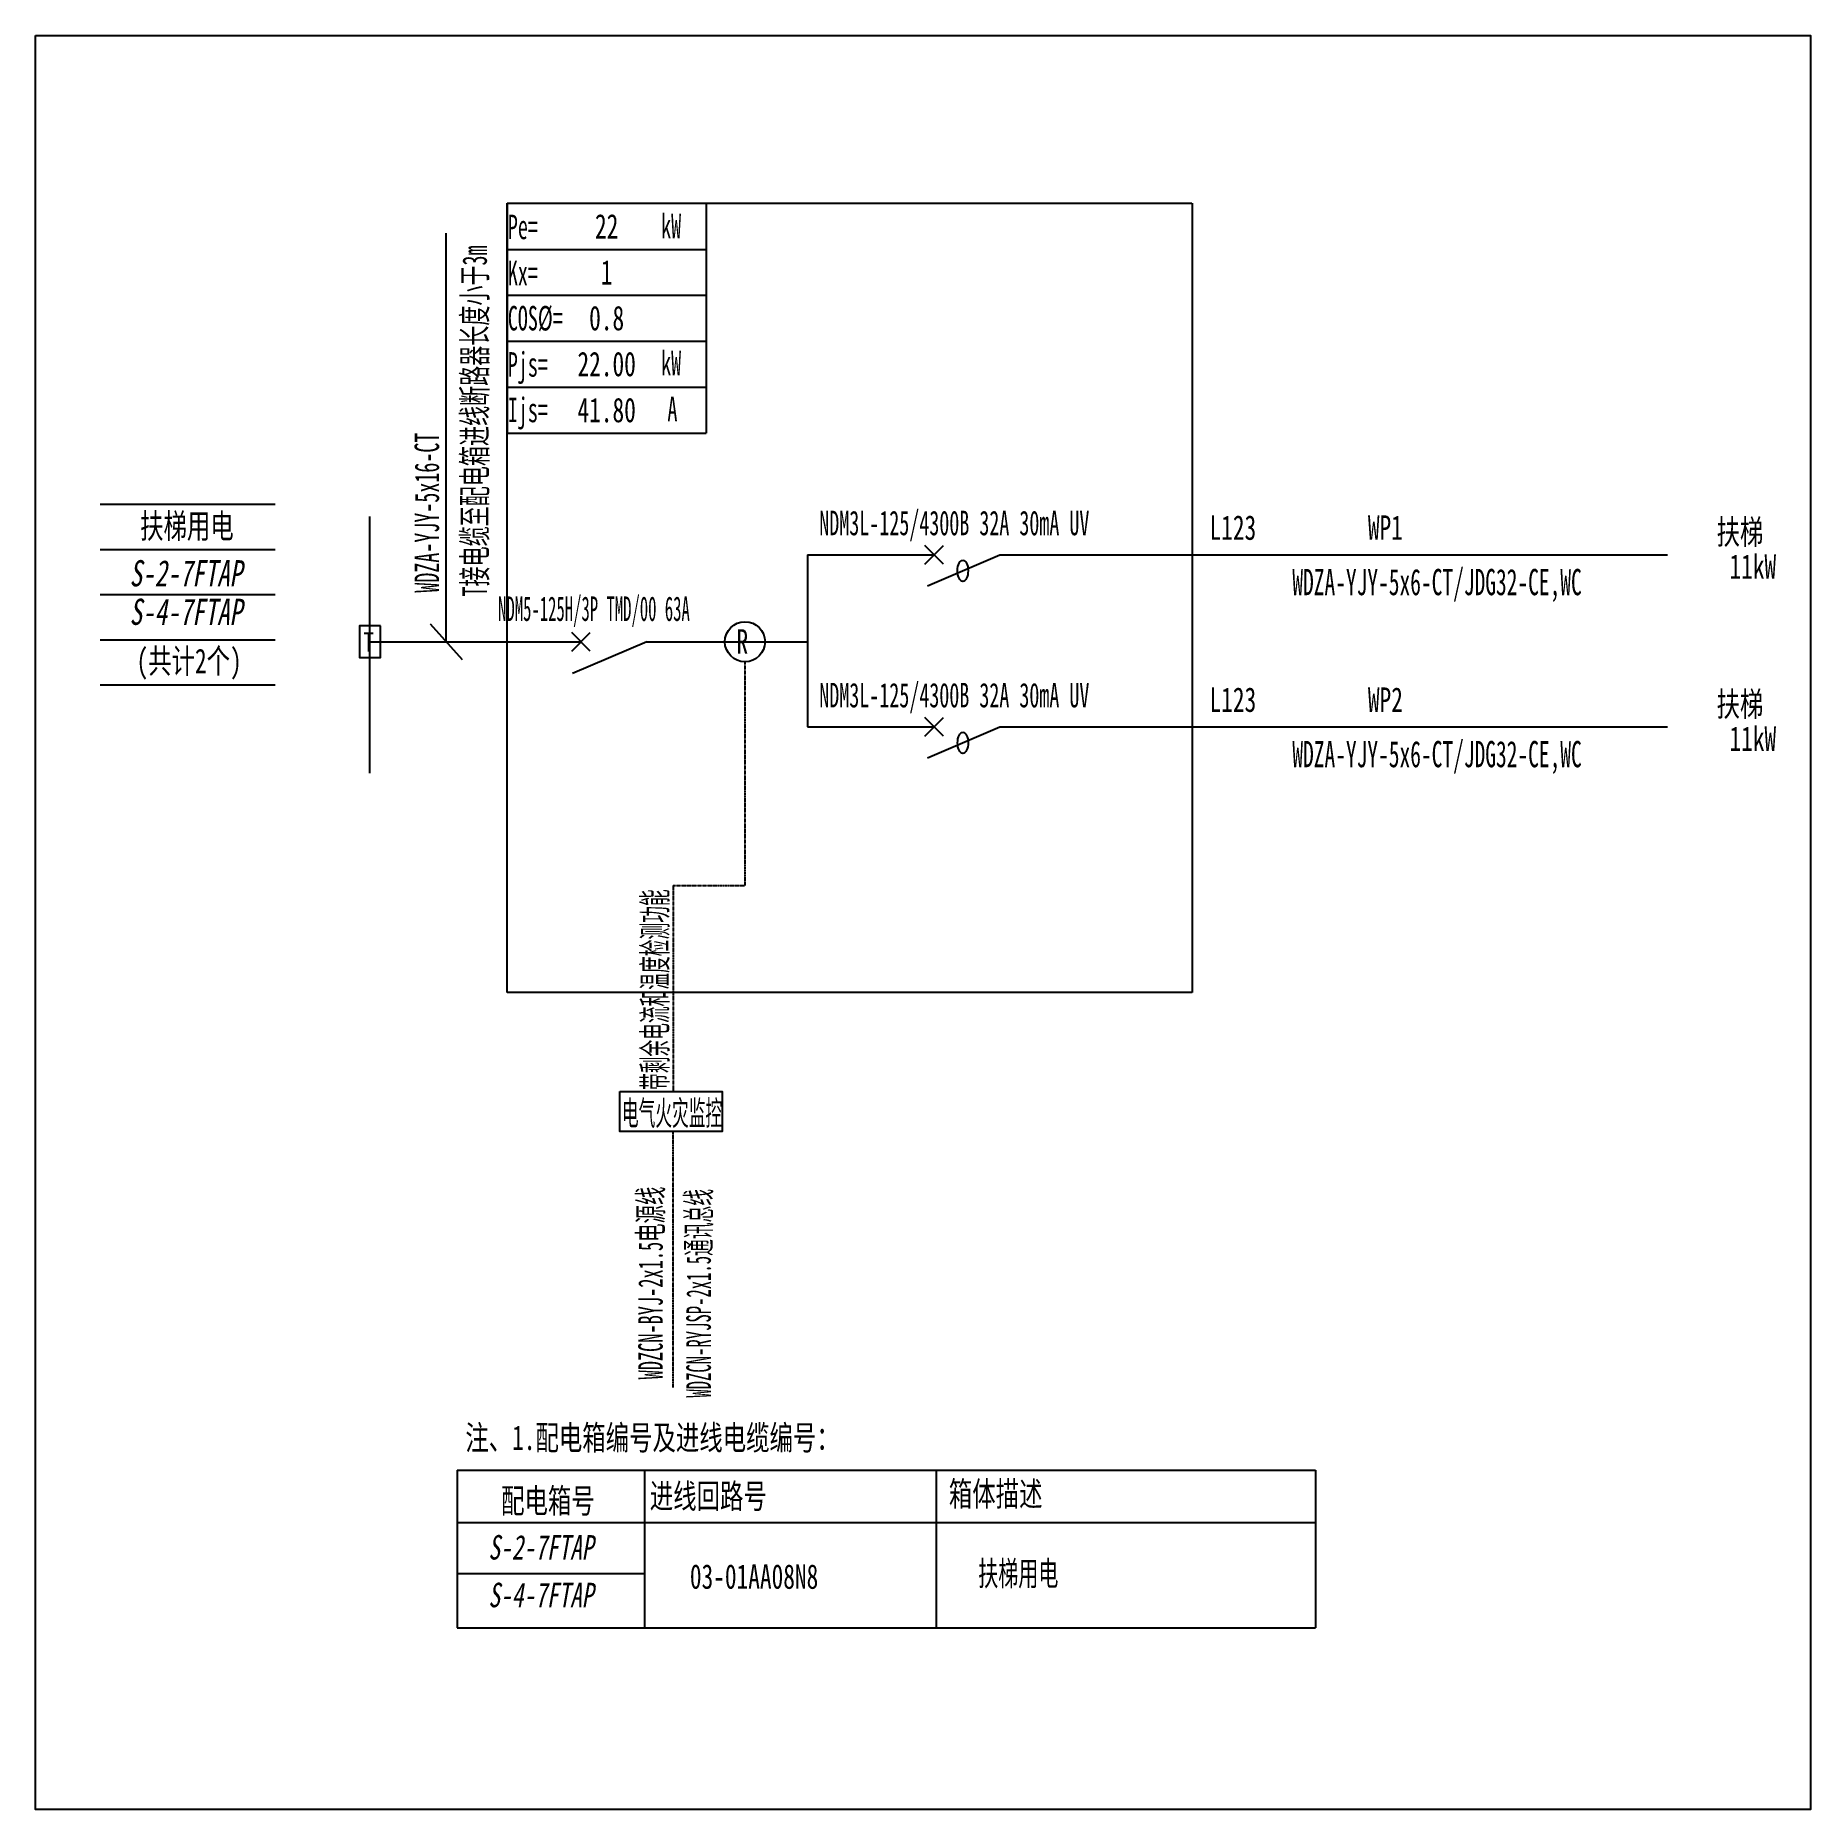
# Model space of a CAD drawing. Extents: x 312958 to 315304, y 303300 to 305644.
import ezdxf
from ezdxf.enums import TextEntityAlignment as Align

# ---------------------------------------------------------------- set-up
doc = ezdxf.new("R2010")
doc.units = 0
doc.header["$MEASUREMENT"] = 0
doc.linetypes.add('DASHDOT', pattern=[1, 0.5, -0.25, 0, -0.25])
doc.linetypes.add('DASHED', pattern=[0.75, 0.5, -0.25])
for name, color, linetype in [('D_E_Eqpm(强电设备)', 100, 'Continuous'), ('D_E_Eqpm（强电设备）', 100, 'Continuous'), ('D_E_Text(强电文字)', 51, 'Continuous'), ('D_E_Text（强电文字）', 51, 'Continuous'), ('D_E_Wire(强电线缆)', 10, 'Continuous'), ('D_E_Wire（强电线缆）', 10, 'Continuous'), ('D_El_Eqpm（弱电设备）', 100, 'Continuous'), ('D_El_Text（弱电文字）', 51, 'Continuous'), ('D_T_TableDim（表格尺寸）', 255, 'Continuous'), ('DQ-漏电火灾', 80, 'Continuous'), ('DQ_Eqpm', 100, 'Continuous'), ('系统图', 220, 'Continuous')]:
    doc.layers.add(name, color=color, linetype=linetype)
doc.styles.add('$1$电气', font='', dxfattribs={"width": 0.7})
doc.styles.add('电气', font='', dxfattribs={"width": 0.7})
doc.styles.add('电气箱', font='simhei.ttf', dxfattribs={"width": 0.8, "oblique": 10})
doc.styles.get('$1$电气').set_extended_font_data('SimSun')
doc.styles.get('电气').set_extended_font_data('SimSun')

# ---------------------------------------------------------------- blocks, each defined once
blk = doc.blocks.new('T接箱')
at = {"layer": 'DQ_Eqpm'}
blk.add_lwpolyline([(313, 172), (73, 172), (73, -188), (313, -188)], close=True, dxfattribs=at)
at = {"layer": 'DQ_Eqpm', "color": 51, "style": '电气', "width": 0.8}
blk.add_text('T', height=220, dxfattribs=at).set_placement((120, -121))

msp = doc.modelspace()

# ---------------------------------------------------------------- linework, layer by layer
at = {"linetype": 'DASHED'}
for p, q in [((313581.8, 304379.8), (313581.8, 305422.7)), ((313581.8, 305422.7), (314487.4, 305422.7)), ((314487.4, 305422.7), (314487.4, 304379.8)), ((314487.4, 304379.8), (313581.8, 304379.8))]:
    msp.add_line(p, q, dxfattribs=at)
for p, q in [((313043.8, 305025), (313275.2, 305025)), ((313043.8, 304965.3), (313275.2, 304965.3)), ((313043.8, 304905.6), (313275.2, 304905.6)), ((313043.8, 304845.9), (313275.2, 304845.9)), ((313043.8, 304786.2), (313275.2, 304786.2))]:
    msp.add_line(p, q)
at = {"layer": 'D_E_Eqpm(强电设备)', "color": 100}
for p, q in [((314134, 304945.8), (314158.6, 304970.4)), ((314158.6, 304945.8), (314134, 304970.4)), ((314134, 304945.8), (314158.6, 304970.4)), ((314158.6, 304945.8), (314134, 304970.4)), ((314137.4, 304917.1), (314233.1, 304958.1)), ((313667.3, 304831), (313691.8, 304855.6)), ((313691.8, 304831), (313667.3, 304855.6)), ((313766.3, 304843.3), (313668.4, 304801.3)), ((314134, 304718.4), (314158.6, 304743)), ((314158.6, 304718.4), (314134, 304743)), ((314134, 304718.4), (314158.6, 304743)), ((314158.6, 304718.4), (314134, 304743)), ((314137.4, 304689.7), (314233.1, 304730.7))]:
    msp.add_line(p, q, dxfattribs=at)
at = {"layer": 'D_E_Eqpm（强电设备）'}
for centre in [(314184.1, 304937.1), (314184.2, 304709.7)]:
    msp.add_ellipse(centre, major_axis=(0, 14), ratio=0.500475, dxfattribs=at)
at = {"layer": 'D_E_Text（强电文字）'}
for p, q in [((313581.8, 305422.7), (313845, 305422.7)), ((313581.8, 305422.7), (313581.8, 305118.9)), ((313845, 305422.7), (313845, 305118.9)), ((313501.3, 304843.3), (313501.3, 305383.2)), ((313581.8, 305361.9), (313845, 305361.9)), ((313581.8, 305301.2), (313845, 305301.2)), ((313581.8, 305240.4), (313845, 305240.4)), ((313581.8, 305179.7), (313845, 305179.7)), ((313581.8, 305118.9), (313845, 305118.9)), ((313043.8, 304965.3), (313275.2, 304965.3)), ((313480.1, 304866.8), (313522.5, 304819.8))]:
    msp.add_line(p, q, dxfattribs=at)
at = {"layer": 'D_E_Wire(强电线缆)', "color": 10}
for p, q in [((313979, 304958.1), (314146.3, 304958.1)), ((313979, 304958.1), (314146.3, 304958.1)), ((314233.1, 304958.1), (315115.3, 304958.1)), ((313979, 304730.7), (314146.3, 304730.7)), ((313979, 304730.7), (314146.3, 304730.7)), ((314233.1, 304730.7), (315115.3, 304730.7))]:
    msp.add_line(p, q, dxfattribs=at)
at = {"layer": 'D_E_Wire（强电线缆）'}
for p, q in [((313400.5, 304669.7), (313400.5, 305008.8)), ((313979, 304958.1), (313979, 304730.7)), ((313400.5, 304843.3), (313679.5, 304843.3)), ((313766.3, 304843.3), (313979, 304843.3))]:
    msp.add_line(p, q, dxfattribs=at)
at = {"layer": 'D_El_Eqpm（弱电设备）', "color": 3}
msp.add_line((313866.1, 304195.9), (313731, 304195.9), dxfattribs=at)
msp.add_lwpolyline([(313731, 304248.9), (313866.1, 304248.9), (313866.1, 304195.9), (313731, 304195.9)], close=True, dxfattribs=at)
at = {"layer": 'D_T_TableDim（表格尺寸）', "ltscale": 3.5}
for p, q in [((313515.7, 303748.6), (314650.4, 303748.6)), ((313515.7, 303748.6), (313515.7, 303540.3)), ((313763.2, 303748.6), (313763.2, 303540.3)), ((314148.9, 303748.6), (314148.9, 303540.3)), ((314650.4, 303748.6), (314650.4, 303540.3)), ((313515.7, 303679.2), (314650.4, 303679.2)), ((313515.7, 303679.2), (314650.4, 303679.2)), ((313515.7, 303612), (313763.2, 303612)), ((313515.7, 303540.3), (314650.4, 303540.3))]:
    msp.add_line(p, q, dxfattribs=at)
at = {"layer": 'DQ-漏电火灾', "linetype": 'DASHDOT', "ltscale": 0.5}
for p, q in [((313896.2, 304816.8), (313896.2, 304521.1)), ((313801.4, 304521.1), (313801.4, 304248.9)), ((313801.4, 304521.1), (313896.2, 304521.1)), ((313801.4, 303857.9), (313801.4, 304195.9))]:
    msp.add_line(p, q, dxfattribs=at)
at = {"layer": 'DQ-漏电火灾', "color": 3}
msp.add_circle((313896.2, 304843.3), 26.5, dxfattribs=at)
at = {"layer": '系统图', "ltscale": 9973.992009}
msp.add_lwpolyline([(312958.5, 305644.5), (315304.5, 305644.5), (315304.5, 303300), (312958.5, 303300)], close=True, dxfattribs=at)

# ---------------------------------------------------------------- block references
at = {"layer": 'D_E_Eqpm（强电设备）', "xscale": 0.1156988517988892, "yscale": 0.1156988517988892, "zscale": 0.1156988517988892}
msp.add_blockref('T接箱', (313378.1, 304844.3), dxfattribs=at)

# ---------------------------------------------------------------- texts
at = {"layer": 'D_E_Text(强电文字)', "color": 51, "style": '电气', "width": 0.6}
for p in [(314810.9, 304919.1), (314810.9, 304691.7)]:
    msp.add_text('WDZA-YJY-5x6-CT/JDG32-CE,WC', height=34.71, dxfattribs=at).set_placement(p, align=Align.MIDDLE)
at = {"layer": 'D_E_Text（强电文字）', "linetype": 'Continuous', "style": '电气', "width": 0.6}
for s, p in [('Pe=', (313582.8, 305375.4)), ('kW', (313785.4, 305376.5)), ('Kx=', (313582.8, 305314.5)), ('COS%%C=', (313582.8, 305254.7)), ('Pjs=', (313582.8, 305193.6)), ('kW', (313785.4, 305195.6)), ('Ijs=', (313582.8, 305133.5)), ('A', (313793.7, 305134.8))]:
    msp.add_text(s, height=32.4, dxfattribs=at).set_placement(p)
at = {"layer": 'D_E_Text（强电文字）', "style": '电气', "width": 0.6}
for s, p in [('T接电缆至配电箱进线断路器长度小于3m', (313555.1, 304903.1)), ('WDZA-YJY-5x16-CT', (313491.9, 304908.1))]:
    msp.add_text(s, height=32.396, rotation=90, dxfattribs=at).set_placement(p)
at = {"layer": 'D_E_Text（强电文字）'}
for s, height, style, width, p in [('扶梯用电', 32.4, '电气', 0.7, (313158.6, 304996.8)), ('NDM3L-125/4300B 32A 30mA UV', 32.396, '$1$电气', 0.6, (314172.9, 304997.6)), ('NDM5-125H/3P TMD/00 63A', 32.396, '电气', 0.5, (313696.6, 304884.3)), ('(共计2个)', 32.4, '电气', 0.7, (313161.5, 304816)), ('NDM3L-125/4300B 32A 30mA UV', 32.396, '$1$电气', 0.6, (314172.9, 304770.1)), ('电气火灾监控', 32.4, '电气', 0.5, (313799.8, 304221.2))]:
    msp.add_text(s, height=height, dxfattribs=dict(at, style=style, width=width)).set_placement(p, align=Align.MIDDLE)
at = {"layer": 'D_E_Text（强电文字）', "style": '电气'}
for s, height, width, p in [('L123', 32.4, 0.7, (314510.2, 304978)), ('WP1', 32.4, 0.7, (314719.5, 304978)), ('L123', 32.4, 0.7, (314510.2, 304750.6)), ('WP2', 32.4, 0.7, (314719.5, 304750.6)), ('注、1.配电箱编号及进线电缆编号：', 32.396, 0.7, (313526.6, 303775.2)), ('箱体描述', 32.4, 0.7, (314165.7, 303700.9)), ('配电箱号', 32.4, 0.7, (313573.9, 303691.8)), ('进线回路号', 32.4, 0.7, (313770.4, 303698)), ('扶梯用电', 32.4, 0.6, (314204.4, 303595.8))]:
    msp.add_text(s, height=height, dxfattribs=dict(at, width=width)).set_placement(p)
at = {"layer": 'D_E_Text（强电文字）', "style": '电气', "width": 0.7}
for s, p in [('扶梯', (315242.2, 304972.2)), ('11kW', (315259.1, 304926.5)), ('扶梯', (315242.2, 304744.8)), ('11kW', (315259.1, 304699.1))]:
    msp.add_text(s, height=32.4, dxfattribs=at).set_placement(p, align=Align.RIGHT)
at = {"layer": 'D_E_Text（强电文字）', "style": '电气箱', "oblique": 10, "width": 0.7}
for s, height, p in [('S-2-7FTAP', 34.71, (313157.2, 304933.8)), ('S-4-7FTAP', 34.71, (313157.2, 304882.9)), ('S-2-7FTAP', 32.4, (313626.5, 303646.5)), ('S-4-7FTAP', 32.4, (313626.5, 303583.5))]:
    msp.add_text(s, height=height, dxfattribs=at).set_placement(p, align=Align.MIDDLE)
at = {"layer": 'D_E_Text（强电文字）', "color": 1, "style": '电气', "width": 0.7}
msp.add_text('03-01AA08N8', height=32.396, dxfattribs=at).set_placement((313823.4, 303591.7))
at = {"layer": 'D_E_Text（强电文字）', "width": 263.191, "attachment_point": 5, "style": '电气'}
for s, insert, char_height in [('22', (313713.4, 305392.3), 32.4), ('1', (313713.4, 305331.5), 32.4), ('0.8', (313713.4, 305270.8), 32.4), ('{\\C200;22.00}', (313713.4, 305210.1), 32.396), ('{\\C200;41.80}', (313713.4, 305149.3), 32.396)]:
    msp.add_mtext(s, dxfattribs=dict(at, insert=insert, char_height=char_height))
at = {"layer": 'D_El_Text（弱电文字）', "color": 1, "style": '电气', "width": 0.5}
msp.add_text('带剩余电流和温度检测功能', height=32.396, rotation=90, dxfattribs=at).set_placement((313793.3, 304250.9))
at = {"layer": 'D_El_Text（弱电文字）', "style": '电气'}
for s, width, p in [('WDZCN-BYJ-2x1.5电源线', 0.55, (313787.5, 303868.4)), ('WDZCN-RYJSP-2x1.5通讯总线', 0.5, (313851.1, 303844.3))]:
    msp.add_text(s, height=32.396, rotation=90, dxfattribs=dict(at, width=width)).set_placement(p)
at = {"layer": 'DQ-漏电火灾', "color": 50, "style": '电气', "width": 0.7}
msp.add_text('R', height=32.4, dxfattribs=at).set_placement((313885, 304827.5))

doc.saveas('drawing.dxf')
